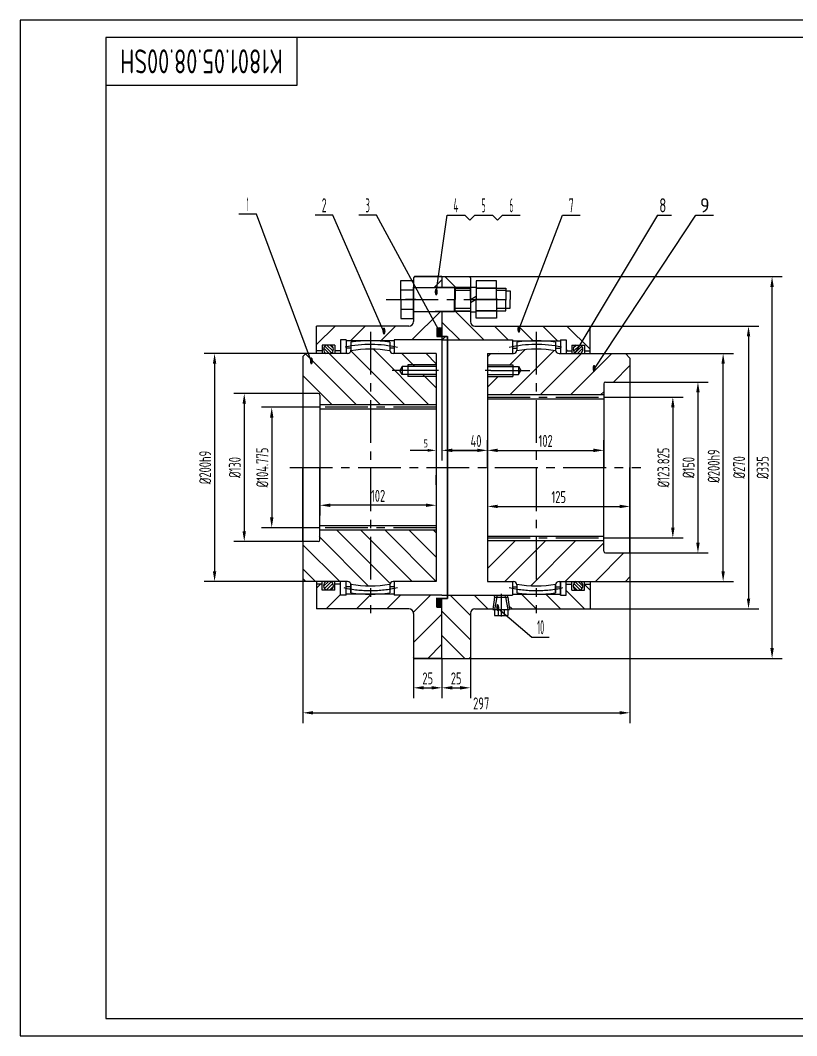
# Model space of a CAD drawing. Extents: x 0 to 1260, y -35 to 891.
# Drawn here: x 0 to 681, y 0 to 891 of the extents above; entities that cross this region are included whole.
import ezdxf
from ezdxf.enums import TextEntityAlignment as Align

# ---------------------------------------------------------------- set-up
doc = ezdxf.new("R2010")
doc.units = 0
doc.header["$LTSCALE"] = 30
doc.header["$MEASUREMENT"] = 0
for name, pattern in [('CENTER', [6.25, 5, -0.5, 0.25, -0.5]), ('F', [0.75, 0.5, -0.25]), ('G', [2, 1.25, -0.25, 0.25, -0.25])]:
    doc.linetypes.add(name, pattern=pattern)
doc.layers.get('0').update_dxf_attribs({"linetype": 'CONTINUOUS'})
doc.layers.get('DEFPOINTS').update_dxf_attribs({"linetype": 'CONTINUOUS'})
for name, color, linetype in [('01', 7, 'CONTINUOUS'), ('02', 1, 'CONTINUOUS'), ('04', 2, 'F'), ('05', 4, 'G'), ('08', 1, 'CONTINUOUS'), ('10', 1, 'CONTINUOUS'), ('11', 3, 'CONTINUOUS'), ('INTE_CENTER', 1, 'CENTER'), ('INTE_THICK', 7, 'CONTINUOUS'), ('INTE_THIN', 2, 'CONTINUOUS'), ('THICK', 7, 'CONTINUOUS'), ('THIN', 1, 'CONTINUOUS')]:
    doc.layers.add(name, color=color, linetype=linetype)
doc.styles.get("Standard").update_dxf_attribs({"font": 'isocp', "width": 0.707, "bigfont": 'intecad.shx'})
doc.dimstyles.new('INTE', dxfattribs={"dimscale": 3, "dimtxt": 3.5, "dimasz": 3, "dimexe": 3, "dimexo": 0, "dimgap": 1, "dimtad": 1, "dimdec": 3, "dimdsep": 46, "dimtxsty": 'Standard', "dimcen": 0, "dimclrd": 1, "dimclre": 1, "dimclrt": 3, "dimaunit": 1, "dimadec": 0, "dimazin": 0, "dimtfac": 1, "dimtdec": 4, "dimtofl": 0, "dimtmove": 0, "dimatfit": 0, "dimfxl": 1, "dimtzin": 0, "dimarcsym": 0})
pattern_1 = [(45, (-221.602, -132.00217), (-0.44194174, 0.44194174), []), (135, (-221.602, -132.00217), (-0.44194174, -0.44194174), [])]

# ---------------------------------------------------------------- blocks, each defined once
blk = doc.blocks.new('*D128')
at = {"layer": '08', "color": 1, "lineweight": -2, "transparency": 16777216}
for p, q in [((394, 666.07), (668.73, 666.07)), ((659.73, 340.07), (659.73, 657.07)), ((384.5, 331.07), (668.73, 331.07))]:
    blk.add_line(p, q, dxfattribs=at)
at = {"layer": '08', "color": 1, "transparency": 16777216}
for points in [[(658.23, 657.07), (661.23, 657.07), (659.73, 666.07)], [(658.23, 340.07), (661.23, 340.07), (659.73, 331.07)]]:
    blk.add_solid(points, dxfattribs=at)
at = {"layer": 'DEFPOINTS', "color": 0, "transparency": 16777216}
for p in [(394, 666.07), (659.73, 666.07), (384.5, 331.07)]:
    blk.add_point(p, dxfattribs=at)
at = {"layer": '08', "color": 3, "transparency": 16777216, "insert": (651.48, 498.57), "char_height": 10.5, "attachment_point": 5, "rotation": 90}
blk.add_mtext('%%C335', dxfattribs=at)
blk = doc.blocks.new('*D129')
at = {"layer": '08', "color": 1, "lineweight": -2, "transparency": 16777216}
for p, q in [((500, 622.57), (648.08, 622.57)), ((639.08, 613.57), (639.08, 383.57)), ((500, 374.57), (648.08, 374.57))]:
    blk.add_line(p, q, dxfattribs=at)
at = {"layer": '08', "color": 1, "transparency": 16777216}
for points in [[(637.58, 613.57), (640.58, 613.57), (639.08, 622.57)], [(637.58, 383.57), (640.58, 383.57), (639.08, 374.57)]]:
    blk.add_solid(points, dxfattribs=at)
at = {"layer": 'DEFPOINTS', "color": 0, "transparency": 16777216}
for p in [(500, 622.57), (500, 374.57), (639.08, 374.57)]:
    blk.add_point(p, dxfattribs=at)
at = {"layer": '08', "color": 3, "transparency": 16777216, "insert": (630.83, 498.72), "char_height": 10.5, "attachment_point": 5, "rotation": 90}
blk.add_mtext('%%c270', dxfattribs=at)
blk = doc.blocks.new('*D130')
at = {"layer": '08', "color": 1, "lineweight": -2, "transparency": 16777216}
for p, q in [((531, 598.57), (625.77, 598.57)), ((616.77, 407.57), (616.77, 589.57)), ((531, 398.57), (625.77, 398.57))]:
    blk.add_line(p, q, dxfattribs=at)
at = {"layer": '08', "color": 1, "transparency": 16777216}
for points in [[(615.27, 589.57), (618.27, 589.57), (616.77, 598.57)], [(615.27, 407.57), (618.27, 407.57), (616.77, 398.57)]]:
    blk.add_solid(points, dxfattribs=at)
at = {"layer": 'DEFPOINTS', "color": 0, "transparency": 16777216}
for p in [(531, 598.57), (616.77, 598.57), (531, 398.57)]:
    blk.add_point(p, dxfattribs=at)
at = {"layer": '08', "color": 3, "transparency": 16777216, "insert": (608.52, 499.85), "char_height": 10.5, "attachment_point": 5, "rotation": 90}
blk.add_mtext('%%c200h9', dxfattribs=at)
blk = doc.blocks.new('*D131')
at = {"layer": '08', "color": 1, "lineweight": -2, "transparency": 16777216}
for p, q in [((370, 614.66), (370, 504.63)), ((410, 498.57), (410, 522.63)), ((401, 513.63), (379, 513.63))]:
    blk.add_line(p, q, dxfattribs=at)
at = {"layer": '08', "color": 1, "transparency": 16777216}
for points in [[(379, 515.13), (379, 512.13), (370, 513.63)], [(401, 515.13), (401, 512.13), (410, 513.63)]]:
    blk.add_solid(points, dxfattribs=at)
at = {"layer": 'DEFPOINTS', "color": 0, "transparency": 16777216}
for p in [(370, 614.66), (370, 513.63), (410, 498.57)]:
    blk.add_point(p, dxfattribs=at)
at = {"layer": '08', "color": 3, "transparency": 16777216, "insert": (399.92, 521.88), "char_height": 10.5, "attachment_point": 5}
blk.add_mtext('40', dxfattribs=at)
blk = doc.blocks.new('*D132')
at = {"layer": '08', "color": 1, "lineweight": -2, "transparency": 16777216}
for p, q in [((248, 403.57), (248, 274.33)), ((535, 403.57), (535, 274.33)), ((257, 283.33), (526, 283.33))]:
    blk.add_line(p, q, dxfattribs=at)
at = {"layer": '08', "color": 1, "transparency": 16777216}
for points in [[(257, 284.83), (257, 281.83), (248, 283.33)], [(526, 284.83), (526, 281.83), (535, 283.33)]]:
    blk.add_solid(points, dxfattribs=at)
at = {"layer": 'DEFPOINTS', "color": 0, "transparency": 16777216}
for p in [(248, 403.57), (535, 403.57), (535, 283.33)]:
    blk.add_point(p, dxfattribs=at)
at = {"layer": '08', "color": 3, "transparency": 16777216, "insert": (404.5, 291.58), "char_height": 10.5, "attachment_point": 5}
blk.add_mtext('297', dxfattribs=at)
blk = doc.blocks.new('*D136')
at = {"layer": '08', "color": 1, "lineweight": -2, "transparency": 16777216}
for p, q in [((345, 340.89), (345, 296.26)), ((370, 331.07), (370, 296.26)), ((354, 305.26), (361, 305.26))]:
    blk.add_line(p, q, dxfattribs=at)
at = {"layer": '08', "color": 1, "transparency": 16777216}
for points in [[(354, 306.76), (354, 303.76), (345, 305.26)], [(361, 306.76), (361, 303.76), (370, 305.26)]]:
    blk.add_solid(points, dxfattribs=at)
at = {"layer": 'DEFPOINTS', "color": 0, "transparency": 16777216}
for p in [(345, 340.89), (370, 331.07), (370, 305.26)]:
    blk.add_point(p, dxfattribs=at)
at = {"layer": '08', "color": 3, "transparency": 16777216, "insert": (357.5, 313.51), "char_height": 10.5, "attachment_point": 5}
blk.add_mtext('25', dxfattribs=at)
blk = doc.blocks.new('*D137')
at = {"layer": '08', "color": 1, "lineweight": -2, "transparency": 16777216}
for p, q in [((263, 498.57), (263, 456.46)), ((365, 497.57), (365, 456.46)), ((356, 465.46), (272, 465.46))]:
    blk.add_line(p, q, dxfattribs=at)
at = {"layer": '08', "color": 1, "transparency": 16777216}
for points in [[(272, 466.96), (272, 463.96), (263, 465.46)], [(356, 466.96), (356, 463.96), (365, 465.46)]]:
    blk.add_solid(points, dxfattribs=at)
at = {"layer": 'DEFPOINTS', "color": 0, "transparency": 16777216}
for p in [(263, 498.57), (365, 497.57), (263, 465.46)]:
    blk.add_point(p, dxfattribs=at)
at = {"layer": '08', "color": 3, "transparency": 16777216, "insert": (314, 473.71), "char_height": 10.5, "attachment_point": 5}
blk.add_mtext('102', dxfattribs=at)
blk = doc.blocks.new('*D138')
at = {"layer": '08', "color": 1, "lineweight": -2, "transparency": 16777216}
for p, q in [((263, 551.41), (211.63, 551.41)), ((220.63, 542.41), (220.63, 454.74)), ((263, 445.74), (211.63, 445.74))]:
    blk.add_line(p, q, dxfattribs=at)
at = {"layer": '08', "color": 1, "transparency": 16777216}
for points in [[(219.13, 542.41), (222.13, 542.41), (220.63, 551.41)], [(219.13, 454.74), (222.13, 454.74), (220.63, 445.74)]]:
    blk.add_solid(points, dxfattribs=at)
at = {"layer": 'DEFPOINTS', "color": 0, "transparency": 16777216}
for p in [(263, 551.41), (220.63, 445.74), (263, 445.74)]:
    blk.add_point(p, dxfattribs=at)
at = {"layer": '08', "color": 3, "transparency": 16777216, "insert": (212.38, 498.57), "char_height": 10.5, "attachment_point": 5, "rotation": 90}
blk.add_mtext('%%c104.775', dxfattribs=at)
blk = doc.blocks.new('*D139')
at = {"layer": '08', "color": 1, "lineweight": -2, "transparency": 16777216}
for p, q in [((410, 498.57), (410, 522.63)), ((512, 498.57), (512, 522.63)), ((419, 513.63), (503, 513.63))]:
    blk.add_line(p, q, dxfattribs=at)
at = {"layer": '08', "color": 1, "transparency": 16777216}
for points in [[(419, 515.13), (419, 512.13), (410, 513.63)], [(503, 515.13), (503, 512.13), (512, 513.63)]]:
    blk.add_solid(points, dxfattribs=at)
at = {"layer": 'DEFPOINTS', "color": 0, "transparency": 16777216}
for p in [(512, 513.63), (410, 498.57), (512, 498.57)]:
    blk.add_point(p, dxfattribs=at)
at = {"layer": '08', "color": 3, "transparency": 16777216, "insert": (461, 521.88), "char_height": 10.5, "attachment_point": 5}
blk.add_mtext('102', dxfattribs=at)
blk = doc.blocks.new('*D140')
at = {"layer": '08', "color": 1, "lineweight": -2, "transparency": 16777216}
for p, q in [((252.81, 598.57), (161.49, 598.57)), ((170.49, 589.57), (170.49, 407.57)), ((252.81, 398.57), (161.49, 398.57))]:
    blk.add_line(p, q, dxfattribs=at)
at = {"layer": '08', "color": 1, "transparency": 16777216}
for points in [[(168.99, 589.57), (171.99, 589.57), (170.49, 598.57)], [(168.99, 407.57), (171.99, 407.57), (170.49, 398.57)]]:
    blk.add_solid(points, dxfattribs=at)
at = {"layer": 'DEFPOINTS', "color": 0, "transparency": 16777216}
for p in [(252.81, 598.57), (170.49, 398.57), (252.81, 398.57)]:
    blk.add_point(p, dxfattribs=at)
at = {"layer": '08', "color": 3, "transparency": 16777216, "insert": (162.24, 498.57), "char_height": 10.5, "attachment_point": 5, "rotation": 90}
blk.add_mtext('%%c200h9', dxfattribs=at)
blk = doc.blocks.new('*D141')
at = {"layer": '08', "color": 1, "lineweight": -2, "transparency": 16777216}
for p, q in [((512, 560.41), (581.65, 560.41)), ((572.65, 551.41), (572.65, 445.74)), ((512, 436.74), (581.65, 436.74))]:
    blk.add_line(p, q, dxfattribs=at)
at = {"layer": '08', "color": 1, "transparency": 16777216}
for points in [[(571.15, 551.41), (574.15, 551.41), (572.65, 560.41)], [(571.15, 445.74), (574.15, 445.74), (572.65, 436.74)]]:
    blk.add_solid(points, dxfattribs=at)
at = {"layer": 'DEFPOINTS', "color": 0, "transparency": 16777216}
for p in [(512, 560.41), (512, 436.74), (572.65, 436.74)]:
    blk.add_point(p, dxfattribs=at)
at = {"layer": '08', "color": 3, "transparency": 16777216, "insert": (564.4, 498.57), "char_height": 10.5, "attachment_point": 5, "rotation": 90}
blk.add_mtext('%%c123.825', dxfattribs=at)
blk = doc.blocks.new('*D142')
at = {"layer": '08', "color": 1, "lineweight": -2, "transparency": 16777216}
for p, q in [((410, 498.57), (410, 455.42)), ((535, 498.57), (535, 455.42)), ((419, 464.42), (526, 464.42))]:
    blk.add_line(p, q, dxfattribs=at)
at = {"layer": '08', "color": 1, "transparency": 16777216}
for points in [[(419, 465.92), (419, 462.92), (410, 464.42)], [(526, 465.92), (526, 462.92), (535, 464.42)]]:
    blk.add_solid(points, dxfattribs=at)
at = {"layer": 'DEFPOINTS', "color": 0, "transparency": 16777216}
for p in [(410, 498.57), (535, 498.57), (535, 464.42)]:
    blk.add_point(p, dxfattribs=at)
at = {"layer": '08', "color": 3, "transparency": 16777216, "insert": (472.5, 472.68), "char_height": 10.5, "attachment_point": 5}
blk.add_mtext('125', dxfattribs=at)
blk = doc.blocks.new('*D143')
at = {"layer": '08', "color": 1, "lineweight": -2, "transparency": 16777216}
for p, q in [((370, 331.07), (370, 296.26)), ((395, 332.07), (395, 296.26)), ((379, 305.26), (386, 305.26))]:
    blk.add_line(p, q, dxfattribs=at)
at = {"layer": '08', "color": 1, "transparency": 16777216}
for points in [[(379, 306.76), (379, 303.76), (370, 305.26)], [(386, 306.76), (386, 303.76), (395, 305.26)]]:
    blk.add_solid(points, dxfattribs=at)
at = {"layer": 'DEFPOINTS', "color": 0, "transparency": 16777216}
for p in [(370, 331.07), (395, 332.07), (395, 305.26)]:
    blk.add_point(p, dxfattribs=at)
at = {"layer": '08', "color": 3, "transparency": 16777216, "insert": (382.5, 313.51), "char_height": 10.5, "attachment_point": 5}
blk.add_mtext('25', dxfattribs=at)
blk = doc.blocks.new('*D144')
at = {"layer": '08', "color": 1, "lineweight": -2, "transparency": 16777216}
for p, q in [((535, 573.57), (603.68, 573.57)), ((594.68, 564.57), (594.68, 432.57)), ((535, 423.57), (603.68, 423.57))]:
    blk.add_line(p, q, dxfattribs=at)
at = {"layer": '08', "color": 1, "transparency": 16777216}
for points in [[(593.18, 564.57), (596.18, 564.57), (594.68, 573.57)], [(593.18, 432.57), (596.18, 432.57), (594.68, 423.57)]]:
    blk.add_solid(points, dxfattribs=at)
at = {"layer": 'DEFPOINTS', "color": 0, "transparency": 16777216}
for p in [(535, 573.57), (535, 423.57), (594.68, 423.57)]:
    blk.add_point(p, dxfattribs=at)
at = {"layer": '08', "color": 3, "transparency": 16777216, "insert": (586.43, 498.57), "char_height": 10.5, "attachment_point": 5, "rotation": 90}
blk.add_mtext('%%c150', dxfattribs=at)
blk = doc.blocks.new('*D145')
at = {"layer": '08', "color": 1, "lineweight": -2, "transparency": 16777216}
for p, q in [((248, 563.57), (187.52, 563.57)), ((196.52, 554.57), (196.52, 442.57)), ((248, 433.57), (187.52, 433.57))]:
    blk.add_line(p, q, dxfattribs=at)
at = {"layer": '08', "color": 1, "transparency": 16777216}
for points in [[(195.02, 554.57), (198.02, 554.57), (196.52, 563.57)], [(195.02, 442.57), (198.02, 442.57), (196.52, 433.57)]]:
    blk.add_solid(points, dxfattribs=at)
at = {"layer": 'DEFPOINTS', "color": 0, "transparency": 16777216}
for p in [(248, 563.57), (196.52, 433.57), (248, 433.57)]:
    blk.add_point(p, dxfattribs=at)
at = {"layer": '08', "color": 3, "transparency": 16777216, "insert": (188.27, 498.57), "char_height": 10.5, "attachment_point": 5, "rotation": 90}
blk.add_mtext('%%c130', dxfattribs=at)
blk = doc.blocks.new('*U158', base_point=(251.96, 168.31))
at = {"layer": '01'}
for p, q in [((251.96, 168.31), (251.96, 182.31)), ((195.96, 168.31), (251.96, 168.31))]:
    blk.add_line(p, q, dxfattribs=at)
blk = doc.blocks.new('*U159')
at = {"layer": '04'}
blk.add_blockref('*U158', (0, 0), dxfattribs=at)
blk = doc.blocks.new('*U160')
at = {"layer": '01'}
for points in [[(415, 292), (25, 292)], [(25, 292), (25, 5)], [(415, 5), (415, 292)], [(25, 5), (415, 5)]]:
    blk.add_lwpolyline(points, dxfattribs=at)
at = {"layer": '02'}
for points in [[(420, 297), (0, 297)], [(0, 297), (0, 0)], [(420, 0), (420, 297)], [(0, 0), (420, 0)]]:
    blk.add_lwpolyline(points, dxfattribs=at)

msp = doc.modelspace()

# ---------------------------------------------------------------- hatches: boundary and pattern name
at = {"layer": '08'}
h = msp.add_hatch(dxfattribs=at)
h.set_pattern_fill('ANSI31', color=256, scale=150, style=0)
h.set_pattern_definition([(45, (-173.86, -119.142), (-13.25825, 13.25825), [])])
h.paths.add_polyline_path([(365.4968, 621.074), (366.3733, 621.074), (358.5121, 635.5232), (344.9968, 635.5232), (344.9968, 635.2141), (344.9968, 626.574, -0.41421356), (340.9968, 622.574), (259.9968, 622.574), (259.9968, 601.074), (264.9968, 601.074), (264.9968, 606.074), (275.9968, 606.074), (275.9968, 601.074), (280.9968, 601.074), (280.9968, 610.574), (285.9968, 610.574), (285.9968, 609.774), (327.9968, 609.774), (327.9968, 610.574), (369.9968, 610.574), (374.4968, 610.574), (374.4968, 613.574), (365.4968, 613.574)])
h.paths.add_polyline_path([(344.9968, 660.3652), (347.087, 656.5232), (365.6561, 656.5232), (366.9866, 666.074), (345.9968, 666.074), (344.9968, 665.074)])
h.paths.add_polyline_path([(369.9968, 635.5232), (364.0157, 635.5232), (358.5121, 635.5232), (366.3733, 621.074), (369.9968, 621.074)], flags=17)
h.paths.add_polyline_path([(365.6561, 656.5232), (369.9968, 656.5232), (369.9968, 666.074), (366.9866, 666.074)])
h.paths.add_polyline_path([(316.9479, 614.8033), (321.6889, 614.8033), (321.6889, 620.9571), (316.9479, 620.9571)], flags=24)
h = msp.add_hatch(dxfattribs=at)
h.set_pattern_fill('ANSI31', color=256, scale=120, angle=90, style=0)
h.set_pattern_definition([(135, (-199.86, -119.142), (-10.6066, -10.6066), [])])
h.paths.add_polyline_path([(374.9968, 613.574), (374.9968, 610.574), (431.9968, 610.574), (431.9968, 609.774), (473.9968, 609.774), (473.9968, 610.574), (478.9968, 610.574), (478.9968, 601.074), (483.9968, 601.074), (483.9968, 606.074), (494.9968, 606.074), (494.9968, 601.074), (499.9968, 601.074), (499.9968, 622.574), (398.9968, 622.574, -0.41421356), (394.9968, 626.574), (394.9968, 635.5232), (369.9968, 635.5232), (369.9968, 613.574), (374.4968, 613.574)])
h.paths.add_polyline_path([(394.9968, 656.5232), (394.9968, 656.8324), (394.9968, 665.074), (393.9968, 666.074), (369.9968, 666.074), (369.9968, 656.5232)])
h = msp.add_hatch(dxfattribs=at)
h.set_pattern_fill('ANSI37', color=256, scale=5, style=0)
h.set_pattern_definition(pattern_1)
h.paths.add_polyline_path([(365.4968, 620.2241), (365.4968, 614.6856, 0.35390335), (369.9968, 614.6627), (369.9968, 620.247, 0.35390335)])
h.paths.add_polyline_path([(366.077, 613.4641), (370.818, 613.4641), (370.818, 619.6179), (366.077, 619.6179)], flags=9)
h = msp.add_hatch(dxfattribs=at)
h.set_pattern_fill('ANSI31', color=256, scale=120, angle=90, style=0)
h.paths.add_polyline_path([(307.1968, 602.374, 0.04130694), (290.1337, 600.9619, -0.35523806), (287.1968, 598.574), (250.4968, 598.574), (247.9968, 596.074), (247.9968, 559.374), (261.4968, 559.374, -0.41421356), (262.9968, 557.874), (262.9968, 553.5895), (307.1968, 553.5895)])
h.paths.add_polyline_path([(364.9968, 578.574), (339.9968, 578.574), (339.9968, 580.074), (334.9968, 580.074), (332.9761, 583.574), (334.9968, 587.074), (339.9968, 587.074), (339.9968, 588.574), (364.9968, 588.574), (364.9968, 598.574), (327.1968, 598.574, -0.35523806), (324.2599, 600.9619, 0.04130694), (307.1968, 602.374), (307.1968, 553.5895), (364.9968, 553.5895)])
h.paths.add_polyline_path([(307.1968, 443.5585), (262.9968, 443.5585), (262.9968, 439.274, -0.41421356), (261.4968, 437.774), (247.9968, 437.774), (247.9968, 401.074), (250.4968, 398.574), (287.1968, 398.574, -0.35523806), (290.1337, 396.186, 0.04130694), (307.1968, 394.774)])
h.paths.add_polyline_path([(364.9968, 443.5585), (307.1968, 443.5585), (307.1968, 394.774, 0.04130694), (324.2599, 396.186, -0.35523806), (327.1968, 398.574), (364.9968, 398.574)])
h.paths.add_polyline_path([(364.9968, 588.574), (339.9968, 588.574), (339.9968, 587.074), (364.9968, 587.074)], flags=16)
h.paths.add_polyline_path([(364.9968, 580.074), (339.9968, 580.074), (339.9968, 578.574), (364.9968, 578.574)], flags=17)
h.paths.add_polyline_path([(253.2469, 588.6041), (257.9879, 588.6041), (257.9879, 594.758), (253.2469, 594.758)], flags=24)
h = msp.add_hatch(dxfattribs=at)
h.set_pattern_fill('ANSI31', color=256, scale=150, style=0)
h.paths.add_polyline_path([(472.7968, 598.574, -0.35523806), (469.8599, 600.9619, 0.04130694), (452.7968, 602.374), (452.7968, 562.5895), (511.9968, 562.5895), (511.9968, 572.074, -0.41421356), (513.4968, 573.574), (534.9968, 573.574), (534.9968, 594.574), (530.9968, 598.574)])
h.paths.add_polyline_path([(452.7968, 562.5895), (452.7968, 602.374, 0.04130694), (435.7337, 600.9619, -0.35523806), (432.7968, 598.574), (409.9968, 598.574), (409.9968, 588.574), (432.2835, 588.574), (432.2835, 587.074), (437.2835, 587.074), (439.3043, 583.574), (437.2835, 580.074), (432.2835, 580.074), (432.2835, 578.574), (409.9968, 578.574), (409.9968, 562.5895)])
h.paths.add_polyline_path([(452.7968, 434.5585), (452.7968, 394.774, 0.04130694), (469.8599, 396.186, -0.35523806), (472.7968, 398.574), (530.9968, 398.574), (534.9968, 402.574), (534.9968, 423.574), (513.4968, 423.574, -0.41421356), (511.9968, 425.074), (511.9968, 434.5585)])
h.paths.add_polyline_path([(452.7968, 434.5585), (409.9968, 434.5585), (409.9968, 398.574), (432.7968, 398.574, -0.35523806), (435.7337, 396.186, 0.04130694), (452.7968, 394.774)])
h.paths.add_polyline_path([(501.3249, 582.0544), (506.0659, 582.0544), (506.0659, 588.2082), (501.3249, 588.2082)], flags=24)
h = msp.add_hatch(dxfattribs=at)
h.set_pattern_fill('ANSI31', color=256, scale=150, style=0)
h.paths.add_polyline_path([(307.1968, 374.574), (307.1968, 387.374), (285.9968, 387.374), (285.9968, 386.574), (280.9968, 386.574), (280.9968, 396.074), (275.9968, 396.074), (275.9968, 391.074), (264.9968, 391.074), (264.9968, 396.074), (259.9968, 396.074), (259.9968, 374.574)])
h.paths.add_polyline_path([(340.9968, 374.574, -0.41421356), (344.9968, 370.574), (344.9968, 332.074), (345.9968, 331.074), (369.9968, 331.074), (369.9968, 376.074), (365.4968, 376.074), (365.4968, 383.574), (369.9968, 383.574), (374.4968, 383.574), (374.4968, 386.574), (369.9968, 386.574), (327.9968, 386.574), (327.9968, 387.374), (307.1968, 387.374), (307.1968, 374.574)])
h = msp.add_hatch(dxfattribs=at)
h.set_pattern_fill('ANSI31', color=256, scale=120, angle=90, style=0)
h.paths.add_polyline_path([(398.9968, 374.574), (414.7398, 374.574), (416.2805, 384.8455), (416.5398, 386.574), (374.9968, 386.574), (374.9968, 383.574), (369.9968, 383.574), (369.9968, 331.074), (393.9968, 331.074), (394.9968, 332.074), (394.9968, 370.574, -0.41421356)])
h.paths.add_polyline_path([(452.7968, 374.574), (452.7968, 387.374), (431.9968, 387.374), (431.9968, 386.574), (427.4538, 386.574), (427.7131, 384.8455), (429.2538, 374.574)])
h.paths.add_polyline_path([(499.9968, 374.574), (499.9968, 396.074), (494.9968, 396.074), (494.9968, 391.074), (483.9968, 391.074), (483.9968, 396.074), (478.9968, 396.074), (478.9968, 386.574), (473.9968, 386.574), (473.9968, 387.374), (452.7968, 387.374), (452.7968, 374.574)])
h = msp.add_hatch(dxfattribs=at)
h.set_pattern_fill('ANSI37', color=256, scale=5, style=0)
h.set_pattern_definition(pattern_1)
h.paths.add_polyline_path([(365.4968, 376.9239, 0.35390335), (369.9968, 376.901), (369.9968, 382.4853, 0.35390335), (365.4968, 382.4624)])
at = {"layer": '10', "linetype": 'Continuous'}
h = msp.add_hatch(dxfattribs=at)
h.set_pattern_fill('_U', color=256, scale=2, angle=135, style=0, pattern_type=0)
h.set_pattern_definition([(135, (-173.8603, -119.1424), (-1.4142136, -1.4142136), [])])
h.paths.add_polyline_path([(268.3926, 606.074, 0.58555666), (268.3926, 598.574), (272.601, 598.574, 0.58555666), (272.601, 606.074)])
h = msp.add_hatch(dxfattribs=at)
h.set_pattern_fill('_U', color=256, scale=2, angle=135, style=0, pattern_type=0)
h.set_pattern_definition([(45, (933.8539, -119.1424), (1.4142136, -1.4142136), [])])
h.paths.add_polyline_path([(487.3926, 606.074, 0.58555666), (487.3926, 598.574), (491.601, 598.574, 0.58555666), (491.601, 606.074)])
h = msp.add_hatch(dxfattribs=at)
h.set_pattern_fill('_U', color=256, scale=2, angle=45, style=0, pattern_type=0)
h.set_pattern_definition([(45, (-173.8603, -119.1424), (-1.4142136, 1.4142136), [])])
h.paths.add_polyline_path([(268.3926, 391.074, -0.58555666), (268.3926, 398.574), (272.601, 398.574, -0.58555666), (272.601, 391.074)])
h = msp.add_hatch(dxfattribs=at)
h.set_pattern_fill('_U', color=256, scale=2, angle=45, style=0, pattern_type=0)
h.set_pattern_definition([(135, (933.8539, -119.1424), (1.4142136, 1.4142136), [])])
h.paths.add_polyline_path([(491.601, 391.074, 0.58555666), (491.601, 398.574), (487.3926, 398.574, 0.58555666), (487.3926, 391.074)])

# ---------------------------------------------------------------- linework, layer by layer
for p, q in [((345.9968, 666.074), (344.9968, 665.074)), ((345.9968, 666.074), (369.9968, 666.074)), ((280.9968, 610.574), (280.9968, 598.574)), ((478.9968, 610.574), (478.9968, 598.574)), ((280.9968, 386.574), (280.9968, 398.574)), ((478.9968, 386.574), (478.9968, 398.574)), ((345.9968, 331.074), (344.9968, 332.074)), ((345.9968, 331.074), (369.9968, 331.074))]:
    msp.add_line(p, q)
at = {"color": 7}
for p, q in [((275.9968, 606.074), (264.9968, 606.074)), ((264.9968, 606.074), (264.9968, 598.574)), ((275.9968, 606.074), (275.9968, 598.574)), ((483.9968, 606.074), (483.9968, 598.574)), ((483.9968, 606.074), (494.9968, 606.074)), ((494.9968, 606.074), (494.9968, 598.574)), ((264.9968, 601.074), (259.9968, 601.074)), ((280.9968, 601.074), (275.9968, 601.074)), ((478.9968, 601.074), (483.9968, 601.074)), ((494.9968, 601.074), (499.9968, 601.074)), ((511.9968, 572.074), (511.9968, 498.574)), ((262.9968, 562.074), (262.9968, 498.574)), ((262.9968, 435.074), (262.9968, 498.574)), ((511.9968, 425.074), (511.9968, 498.574)), ((264.9968, 396.074), (259.9968, 396.074)), ((264.9968, 391.074), (264.9968, 398.574)), ((275.9968, 391.074), (275.9968, 398.574)), ((280.9968, 396.074), (275.9968, 396.074)), ((478.9968, 396.074), (483.9968, 396.074)), ((483.9968, 391.074), (483.9968, 398.574)), ((494.9968, 391.074), (494.9968, 398.574)), ((494.9968, 396.074), (499.9968, 396.074)), ((499.9968, 398.574), (499.9968, 374.574)), ((275.9968, 391.074), (264.9968, 391.074)), ((483.9968, 391.074), (494.9968, 391.074))]:
    msp.add_line(p, q, dxfattribs=at)
at = {"color": 1, "linetype": 'ByBlock'}
for p, q in [((357.4968, 513.6277), (342.266, 513.6277)), ((364.9968, 513.6327), (364.9968, 505.2201)), ((369.9968, 513.6327), (369.9968, 505.2201)), ((377.4968, 513.6277), (403.9968, 513.6277)), ((364.9968, 483.5152), (364.9968, 491.9278))]:
    msp.add_line(p, q, dxfattribs=at)
for points in [[(357.4968, 514.8777), (357.4968, 512.3777), (364.9968, 513.6277)], [(377.4968, 514.8777), (377.4968, 512.3777), (369.9968, 513.6277)], [(402.594, 514.8777), (402.594, 512.3777), (410.094, 513.6277)]]:
    msp.add_solid(points, dxfattribs=at)
at = {"layer": '01'}
for p, q in [((333.9968, 662.7882), (344.9968, 662.7882)), ((333.9968, 646.0232), (333.9968, 662.7882)), ((344.9968, 665.074), (344.9968, 646.0232)), ((344.9968, 662.7882), (344.9968, 646.0232)), ((394.9968, 665.074), (394.9968, 646.0232)), ((417.9968, 662.4982), (399.9968, 662.4982)), ((399.9968, 662.4982), (399.9968, 646.0232)), ((417.9968, 646.0232), (417.9968, 662.4982)), ((333.9968, 654.4232), (344.9968, 654.4232)), ((344.9968, 646.0232), (344.9968, 656.8324)), ((344.9968, 656.5232), (380.9779, 656.5232)), ((394.9968, 656.5232), (364.0157, 656.5232)), ((380.9779, 656.5232), (381.4779, 656.0232)), ((380.9779, 656.5232), (380.9779, 646.0232)), ((381.4779, 656.0232), (381.4779, 646.0232)), ((381.4779, 656.0232), (394.9968, 656.0232)), ((394.9968, 656.8324), (399.9968, 656.8324)), ((394.9968, 646.0232), (394.9968, 656.8324)), ((399.9968, 656.8324), (399.9968, 646.0232)), ((417.9968, 656.0232), (399.9968, 656.0232)), ((399.9968, 656.0232), (425.9968, 656.0232)), ((425.9968, 656.0232), (425.9968, 646.0232)), ((425.9968, 653.5232), (429.9968, 653.5232)), ((429.9968, 653.5232), (429.9968, 646.0232)), ((333.9968, 646.0232), (333.9968, 629.2582)), ((344.9968, 629.2582), (344.9968, 646.0232)), ((344.9968, 646.0232), (344.9968, 635.2141)), ((380.9779, 635.5232), (380.9779, 646.0232)), ((381.4779, 636.0232), (381.4779, 646.0232)), ((394.9968, 646.0232), (399.9968, 648.91)), ((394.9968, 646.0232), (394.9968, 635.2141)), ((399.9968, 646.0232), (394.9968, 643.1365)), ((399.9968, 629.5482), (399.9968, 646.0232)), ((399.9968, 635.2141), (399.9968, 646.0232)), ((417.9968, 646.0232), (417.9968, 629.5482)), ((425.9968, 636.0232), (425.9968, 646.0232)), ((429.9968, 638.5232), (429.9968, 646.0232)), ((333.9968, 637.6232), (344.9968, 637.6232)), ((344.9968, 636.0232), (344.9968, 626.574)), ((344.9968, 635.5232), (380.9779, 635.5232)), ((394.9968, 635.5232), (364.0157, 635.5232)), ((369.9968, 635.5232), (369.9968, 613.574)), ((380.9779, 635.5232), (381.4779, 636.0232)), ((381.4779, 636.0232), (394.9968, 636.0232)), ((394.9968, 636.0232), (394.9968, 626.574)), ((394.9968, 635.2141), (399.9968, 635.2141)), ((417.9968, 636.0232), (399.9968, 636.0232)), ((399.9968, 636.0232), (425.9968, 636.0232)), ((425.9968, 638.5232), (429.9968, 638.5232)), ((333.9968, 629.2582), (344.9968, 629.2582)), ((417.9968, 629.5482), (399.9968, 629.5482)), ((365.4968, 621.074), (365.4968, 613.574)), ((409.9968, 598.574), (409.9968, 398.574)), ((365.4968, 376.074), (365.4968, 383.574)), ((369.9968, 331.074), (369.9968, 383.574))]:
    msp.add_line(p, q, dxfattribs=at)
at = {"layer": '01', "color": 7, "linetype": 'Continuous'}
for p, q in [((259.9968, 598.574), (259.9968, 622.574)), ((499.9968, 598.574), (499.9968, 622.574)), ((250.4968, 598.574), (247.9968, 596.074)), ((247.9968, 596.074), (247.9968, 401.074)), ((513.4968, 573.574), (534.9968, 573.574)), ((534.9968, 573.574), (534.9968, 498.574)), ((247.9968, 563.574), (247.9968, 498.574)), ((261.4968, 563.574), (247.9968, 563.574)), ((409.9968, 562.5895), (511.9968, 562.5895)), ((364.9968, 553.5895), (262.9968, 553.5895)), ((409.9968, 558.824), (511.9968, 558.824)), ((364.9968, 549.824), (262.9968, 549.824)), ((247.9968, 433.574), (247.9968, 498.574)), ((534.9968, 423.574), (534.9968, 498.574)), ((364.9968, 447.324), (262.9968, 447.324)), ((364.9968, 443.5585), (262.9968, 443.5585)), ((409.9968, 438.324), (511.9968, 438.324)), ((261.4968, 433.574), (247.9968, 433.574)), ((409.9968, 434.5585), (511.9968, 434.5585)), ((513.4968, 423.574), (534.9968, 423.574)), ((247.9968, 401.074), (250.4968, 398.574)), ((259.9968, 398.574), (259.9968, 374.574)), ((499.9968, 398.574), (499.9968, 374.574))]:
    msp.add_line(p, q, dxfattribs=at)
for centre, start, end in [((513.4968, 572.074), 90, 180), ((261.4968, 562.074), 0, 90), ((261.4968, 435.074), 270, 0), ((513.4968, 425.074), 180, 270)]:
    msp.add_arc(centre, 1.5, start, end, dxfattribs=at)
at = {"layer": '02'}
for p, q in [((207.3055, 720.9315), (191.8055, 720.9315)), ((255.4622, 591.446), (207.3055, 720.9315)), ((274.3968, 719.9855), (258.8968, 719.9855)), ((319.1632, 617.6452), (274.3968, 719.9855)), ((312.5602, 719.9855), (297.0602, 719.9855)), ((369.1296, 616.0077), (312.5602, 719.9855)), ((365.0304, 652.0315), (374.4968, 719.9855)), ((374.4968, 719.9855), (389.9968, 719.9855)), ((389.9968, 719.9855), (394.4162, 715.5661)), ((394.4162, 715.5661), (398.8356, 719.9855)), ((398.8356, 719.9855), (414.3356, 719.9855)), ((414.3356, 719.9855), (418.755, 715.5661)), ((418.755, 715.5661), (423.1745, 719.9855)), ((423.1745, 719.9855), (438.6745, 719.9855)), ((437.5372, 619.2826), (475.7097, 719.9855)), ((475.7097, 719.9855), (491.2097, 719.9855)), ((503.5402, 584.8962), (592.9478, 719.9855)), ((559.3044, 719.9855), (571.5547, 719.9855)), ((592.9478, 719.9855), (608.4478, 719.9855)), ((394.9968, 654.0232), (381.4779, 654.0232)), ((425.9968, 654.0232), (417.9968, 654.0232)), ((394.9968, 638.0232), (381.4779, 638.0232)), ((425.9968, 638.0232), (417.9968, 638.0232)), ((418.9426, 375.0526), (448.9077, 349.7045)), ((448.6105, 349.7045), (464.1105, 349.7045))]:
    msp.add_line(p, q, dxfattribs=at)
at = {"layer": '05'}
for p, q in [((320.9451, 646.0232), (341.0485, 646.0232)), ((329.274, 646.0232), (428.7033, 646.0232)), ((347.0935, 646.0232), (337.9011, 646.0232)), ((392.9001, 646.0232), (402.0925, 646.0232)), ((419.0485, 646.0232), (398.9451, 646.0232)), ((307.1968, 617.7372), (307.1968, 370.8169)), ((452.7968, 617.7372), (452.7968, 370.8169)), ((409.9968, 560.4115), (511.9968, 560.4115)), ((364.9968, 551.4115), (262.9968, 551.4115)), ((236.53, 498.574), (544.6215, 498.574)), ((364.9968, 445.7365), (262.9968, 445.7365)), ((409.9968, 436.7365), (511.9968, 436.7365))]:
    msp.add_line(p, q, dxfattribs=at)
at = {"layer": '08'}
msp.add_line((559.3044, 719.9855), (486.7227, 599.0385), dxfattribs=at)
for centre, start, end in [((367.7609, 617.4548), 51.3135025, 129.2696712), ((367.7609, 617.4548), 230.7303288, 308.6864975), ((367.7609, 379.6931), 51.3135025, 129.2696712), ((367.7609, 379.6931), 230.7303288, 308.6864975)]:
    msp.add_arc(centre, 3.577, start, end, dxfattribs=at)
at = {"layer": '10'}
for p, q in [((416.2805, 384.8455), (416.5398, 386.574)), ((427.7131, 384.8455), (427.4538, 386.574))]:
    msp.add_line(p, q, dxfattribs=at)
at = {"layer": 'DEFPOINTS', "color": 0, "linetype": 'ByBlock'}
for p in [(369.9968, 613.574), (364.9968, 513.6327), (364.9968, 512.7201), (369.9968, 513.6327), (412.9968, 498.574), (369.9968, 383.574), (369.9968, 383.574), (369.9968, 383.574)]:
    msp.add_point(p, dxfattribs=at)
at = {"layer": 'INTE_CENTER', "linetype": 'CENTER'}
for p, q in [((366.8528, 583.574), (326.1892, 583.574)), ((412.9968, 583.574), (408.0139, 583.574)), ((412.9968, 583.574), (447.1857, 583.574))]:
    msp.add_line(p, q, dxfattribs=at)
for centre, start, end in [((307.1968, 498.574), 77.1981209, 101.8454336), ((452.7968, 498.574), 78.1545664, 102.8018791), ((452.7968, 498.574), 78.1545664, 102.8018791), ((307.1968, 498.574), 257.4788834, 282.8018791), ((452.7968, 498.574), 257.1981209, 282.5211166)]:
    msp.add_arc(centre, 108, start, end, dxfattribs=at)
at = {"layer": 'INTE_THICK'}
for p, q in [((345.9968, 666.074), (344.9968, 665.074)), ((369.9968, 666.074), (345.9968, 666.074)), ((369.9968, 666.074), (393.9968, 666.074)), ((369.9968, 666.074), (369.9968, 656.5232)), ((393.9968, 666.074), (394.9968, 665.074)), ((340.9968, 622.574), (259.9968, 622.574)), ((365.4968, 621.074), (369.9968, 621.074)), ((398.9968, 622.574), (444.0686, 622.574)), ((398.9968, 622.574), (499.9968, 622.574)), ((285.9968, 610.574), (280.9968, 610.574)), ((285.9968, 610.574), (285.9968, 598.574)), ((327.9968, 609.774), (285.9968, 609.774)), ((369.9968, 610.574), (327.9968, 610.574)), ((327.9968, 610.574), (327.9968, 598.574)), ((365.4968, 613.574), (374.9968, 613.574)), ((374.4968, 613.574), (365.4968, 613.574)), ((369.9968, 610.574), (374.4968, 610.574)), ((374.4968, 613.574), (374.4968, 383.574)), ((374.9968, 613.574), (374.9968, 383.574)), ((374.9968, 610.574), (431.9968, 610.574)), ((431.9968, 610.574), (431.9968, 598.574)), ((431.9968, 610.574), (431.9968, 598.574)), ((431.9968, 609.774), (473.9968, 609.774)), ((431.9968, 609.774), (473.9968, 609.774)), ((473.9968, 610.574), (473.9968, 598.574)), ((473.9968, 610.574), (478.9968, 610.574)), ((290.1968, 603.374), (285.9968, 603.374)), ((327.9968, 603.374), (324.1968, 603.374)), ((364.9968, 598.574), (364.9968, 398.574)), ((431.9968, 603.374), (435.7968, 603.374)), ((431.9968, 603.374), (435.7968, 603.374)), ((469.7968, 603.374), (473.9968, 603.374)), ((469.7968, 603.374), (473.9968, 603.374)), ((530.9968, 598.574), (534.9968, 594.574)), ((334.9968, 587.074), (332.9761, 583.574)), ((334.9968, 580.074), (332.9761, 583.574)), ((437.2835, 587.074), (439.3043, 583.574)), ((437.2835, 580.074), (439.3043, 583.574)), ((534.9968, 402.574), (530.9968, 398.574)), ((285.9968, 386.574), (285.9968, 398.574)), ((290.1968, 393.774), (285.9968, 393.774)), ((290.1968, 393.774), (285.9968, 393.774)), ((327.9968, 393.774), (324.1968, 393.774)), ((327.9968, 398.574), (327.9968, 386.574)), ((431.9968, 398.574), (431.9968, 386.574)), ((431.9968, 393.774), (435.7968, 393.774)), ((469.7968, 393.774), (473.9968, 393.774)), ((469.7968, 393.774), (473.9968, 393.774)), ((469.7968, 393.774), (473.9968, 393.774)), ((473.9968, 398.574), (473.9968, 386.574)), ((473.9968, 386.574), (473.9968, 398.574)), ((285.9968, 386.574), (280.9968, 386.574)), ((327.9968, 387.374), (285.9968, 387.374)), ((369.9968, 386.574), (327.9968, 386.574)), ((374.4968, 383.574), (364.9968, 383.574)), ((369.9968, 383.574), (364.9968, 383.574)), ((369.9968, 383.574), (364.9968, 383.574)), ((365.4968, 383.574), (374.9968, 383.574)), ((369.9968, 386.574), (374.4968, 386.574)), ((369.9968, 383.574), (374.9968, 383.574)), ((369.9968, 383.574), (374.9968, 383.574)), ((374.9968, 386.574), (431.9968, 386.574)), ((418.3029, 384.8455), (418.626, 386.574)), ((425.6907, 384.8455), (425.3676, 386.574)), ((431.9968, 387.374), (473.9968, 387.374)), ((473.9968, 386.574), (478.9968, 386.574)), ((307.1968, 374.574), (259.9968, 374.574)), ((340.9968, 374.574), (307.1968, 374.574)), ((365.4968, 376.074), (369.9968, 376.074)), ((398.9968, 374.574), (414.7398, 374.574)), ((429.2538, 374.574), (452.7968, 374.574)), ((452.7968, 374.574), (499.9968, 374.574)), ((344.9968, 370.574), (344.9968, 332.074)), ((394.9968, 370.574), (394.9968, 332.074)), ((345.9968, 331.074), (344.9968, 332.074)), ((369.9968, 331.074), (345.9968, 331.074)), ((369.9968, 331.074), (393.9968, 331.074)), ((393.9968, 331.074), (394.9968, 332.074))]:
    msp.add_line(p, q, dxfattribs=at)
at = {"layer": 'INTE_THICK', "linetype": 'ByBlock'}
for p, q in [((339.9968, 588.574), (339.9968, 578.574)), ((432.2835, 588.574), (432.2835, 578.574)), ((534.9968, 594.574), (534.9968, 402.574)), ((334.9968, 587.074), (334.9968, 580.074)), ((437.2835, 587.074), (437.2835, 580.074)), ((290.1968, 395.574), (290.1968, 388.6811)), ((324.1968, 395.574), (324.1968, 388.6811)), ((435.7968, 395.574), (435.7968, 388.6811)), ((469.7968, 395.574), (469.7968, 388.6811)), ((469.7968, 395.574), (469.7968, 388.6811))]:
    msp.add_line(p, q, dxfattribs=at)
at = {"layer": 'INTE_THICK'}
for centre, radius, start, end in [((340.9968, 626.574), 4, 270, 360), ((398.9968, 626.574), 4, 180, 270), ((270.4968, 602.324), 4.3, 119.2972192, 240.7027808), ((270.4968, 602.324), 4.3, 299.2972192, 60.7027808), ((489.4968, 602.324), 4.3, 119.2972192, 240.7027808), ((489.4968, 602.324), 4.3, 299.2972192, 60.7027808), ((270.4968, 394.824), 4.3, 119.2972192, 240.7027808), ((270.4968, 394.824), 4.3, 299.2972192, 60.7027808), ((287.1968, 395.574), 3, 360, 90), ((327.1968, 395.574), 3, 90, 180), ((432.7968, 395.574), 3, 0, 90), ((472.7968, 395.574), 3, 90, 180), ((472.7968, 395.574), 3, 90, 180), ((489.4968, 394.824), 4.3, 119.2972192, 240.7027808), ((489.4968, 394.824), 4.3, 299.2972192, 60.7027808), ((307.1968, 498.574), 111.2, 261.2062696, 278.7937304), ((452.7968, 498.574), 111.2, 261.2062696, 278.7937304), ((340.9968, 370.574), 4, 360, 90), ((398.9968, 370.574), 4, 90, 180)]:
    msp.add_arc(centre, radius, start, end, dxfattribs=at)
at = {"layer": 'INTE_THICK', "color": 7}
for centre, start, end in [((307.1968, 498.574), 80.5385258, 99.4614742), ((452.7968, 498.574), 80.5385258, 99.4614742), ((452.7968, 498.574), 80.5385258, 99.4614742), ((307.1968, 498.574), 260.5385258, 279.4614742), ((452.7968, 498.574), 260.5385258, 279.4614742)]:
    msp.add_arc(centre, 103.8, start, end, dxfattribs=at)
at = {"layer": 'INTE_THIN', "color": 1, "linetype": 'CENTER'}
msp.add_line((421.9968, 387.7328), (421.9968, 367.7303), dxfattribs=at)
at = {"layer": 'THICK', "color": 7}
for p, q in [((290.1968, 608.4668), (290.1968, 601.574)), ((324.1968, 608.4668), (324.1968, 601.574)), ((435.7968, 608.4668), (435.7968, 601.574)), ((435.7968, 608.4668), (435.7968, 601.574)), ((469.7968, 608.4668), (469.7968, 601.574)), ((469.7968, 608.4668), (469.7968, 601.574)), ((287.1968, 598.574), (250.4968, 598.574)), ((364.9968, 598.574), (327.1968, 598.574)), ((409.9968, 598.574), (432.7968, 598.574)), ((419.9968, 600.574), (419.9968, 600.574)), ((472.7968, 598.574), (530.9968, 598.574)), ((287.1968, 398.574), (250.4968, 398.574)), ((290.1968, 388.6811), (290.1968, 395.574)), ((364.9968, 398.574), (327.1968, 398.574)), ((409.9968, 398.574), (432.7968, 398.574)), ((469.7968, 388.6811), (469.7968, 395.574)), ((472.7968, 398.574), (530.9968, 398.574)), ((416.2805, 384.8455), (427.7131, 384.8455)), ((414.6305, 373.8455), (429.3631, 373.8455)), ((416.2468, 373.8455), (416.2468, 368.8455)), ((416.2468, 368.8455), (427.7468, 368.8455)), ((419.3968, 373.8455), (419.3968, 368.8455)), ((424.5968, 373.8455), (424.5968, 368.8455)), ((427.7468, 373.8455), (427.7468, 368.8455))]:
    msp.add_line(p, q, dxfattribs=at)
at = {"layer": 'THICK'}
for p, q in [((416.2805, 384.8455), (414.6305, 373.8455)), ((427.7131, 384.8455), (429.3631, 373.8455))]:
    msp.add_line(p, q, dxfattribs=at)
at = {"layer": 'THICK', "color": 7}
for centre, radius, start, end in [((307.1968, 498.574), 111.2, 81.2062696, 98.7937304), ((452.7968, 498.574), 111.2, 81.2062696, 98.7937304), ((452.7968, 498.574), 111.2, 81.2062696, 98.7937304), ((287.1968, 601.574), 3, 270, 360), ((327.1968, 601.574), 3, 180, 270), ((432.7968, 601.574), 3, 270, 0), ((432.7968, 601.574), 3, 270, 360), ((472.7968, 601.574), 3, 180, 270), ((472.7968, 601.574), 3, 180, 270), ((287.1968, 395.574), 3, 0, 90), ((472.7968, 395.574), 3, 90, 180)]:
    msp.add_arc(centre, radius, start, end, dxfattribs=at)
at = {"layer": 'THIN'}
for p, q in [((364.9968, 588.574), (339.9968, 588.574)), ((409.9968, 588.574), (432.2835, 588.574)), ((364.9968, 578.574), (339.9968, 578.574)), ((409.9968, 578.574), (432.2835, 578.574)), ((418.3029, 384.8455), (416.2468, 373.8455)), ((425.6907, 384.8455), (427.7468, 373.8455))]:
    msp.add_line(p, q, dxfattribs=at)
at = {"layer": 'THIN', "color": 7}
for p, q in [((364.9968, 587.074), (334.9968, 587.074)), ((364.9968, 580.074), (334.9968, 580.074)), ((409.9968, 587.074), (437.2835, 587.074)), ((409.9968, 580.074), (437.2835, 580.074))]:
    msp.add_line(p, q, dxfattribs=at)

# ---------------------------------------------------------------- block references
at = {"layer": '08', "xscale": 3, "yscale": 3, "zscale": 3}
msp.add_blockref('*U160', (0, 0), dxfattribs=at)
at = {"layer": '08', "xscale": 3, "yscale": 3}
msp.add_blockref('*U159', (243, 834), dxfattribs=at)

# ---------------------------------------------------------------- texts
at = {"color": 3, "linetype": 'ByBlock', "insert": (355.7788, 519.6842), "char_height": 7, "attachment_point": 5}
msp.add_mtext('5', dxfattribs=at)
at = {"layer": '02', "width": 0.605172}
for p, p2 in [((363.5304, 649.5315), (366.5304, 649.5315)), ((317.6632, 615.1452), (320.6632, 615.1452)), ((366.4916, 613.5077), (369.4916, 613.5077)), ((436.0372, 616.7826), (439.0372, 616.7826)), ((253.9622, 588.946), (256.9622, 588.946)), ((502.0402, 582.3962), (505.0402, 582.3962)), ((417.4426, 372.5526), (420.4426, 372.5526))]:
    msp.add_text('●', height=5, dxfattribs=at).set_placement(p, p2, align=Align.FIT)
at = {"layer": '11', "width": 0.696129}
msp.add_text('K1801.05.08.00SH', height=21, rotation=180, dxfattribs=at).set_placement((230.3027, 865.5), (87.6973, 865.5), align=Align.FIT)
at = {"layer": '11'}
for s, height, width, p, p2 in [('1', 12.3744, 0.404, (198.6807, 723.4315), (200.4304, 723.4315)), ('2', 12.3744, 0.579452, (264.4596, 722.4855), (268.834, 722.4855)), ('3', 12.3744, 0.527686, (302.8792, 722.4855), (306.7411, 722.4855)), ('4', 12.3744, 0.554124, (380.0183, 722.4855), (384.4753, 722.4855)), ('5', 12.3744, 0.47817, (404.8359, 722.4855), (408.3354, 722.4855)), ('6', 12.3744, 0.471643, (429.1747, 722.4855), (432.6742, 722.4855)), ('7', 12.3744, 0.654965, (481.2309, 722.4855), (485.6885, 722.4855)), ('8', 12.3744, 0.899818, (560.7427, 722.4855), (566.8668, 722.4855)), ('9', 12.3744, 1.091971, (596.4982, 722.4855), (604.8975, 722.4855)), ('10', 12.37437, 0.47098, (453.5956, 352.2045), (459.7197, 352.2045))]:
    msp.add_text(s, height=height, dxfattribs=dict(at, width=width)).set_placement(p, p2, align=Align.FIT)

# ---------------------------------------------------------------- dimensions: what is measured, and where the dimension line sits
at = {"layer": '08'}
for base, p1, p2, text, picture, middle in [((659.7325, 666.074), (384.4968, 331.074), (393.9968, 666.074), '%%C335', '*D128', (659.7325, 498.574)), ((639.0764, 374.574), (499.9968, 622.574), (499.9968, 374.574), '%%c270', '*D129', (639.0764, 498.7193)), ((170.4894, 398.574), (252.8113, 598.574), (252.8113, 398.574), '%%c200h9', '*D140', (170.4894, 498.574)), ((616.7678, 598.574), (530.9968, 398.574), (530.9968, 598.574), '%%c200h9', '*D130', (616.7678, 499.8467))]:
    dim = msp.add_linear_dim(base=base, p1=p1, p2=p2, angle=90, text=text, dimstyle='INTE', dxfattribs=at)
    dim.commit()
    dim.dimension.update_dxf_attribs({"geometry": picture, "text_midpoint": middle, "dimtype": 160})
for base, p1, p2, text, picture, middle in [((369.9968, 513.6327), (409.9968, 498.574), (369.9968, 614.6627), '40', '*D131', (399.9182, 513.6327)), ((534.9968, 283.3304), (247.9968, 403.574), (534.9968, 403.574), '297', '*D132', (404.4968, 283.3304))]:
    dim = msp.add_linear_dim(base=base, p1=p1, p2=p2, text=text, dimstyle='INTE', dxfattribs=at)
    dim.commit()
    dim.dimension.update_dxf_attribs({"geometry": picture, "text_midpoint": middle, "dimtype": 160})
for base, p1, p2, text, picture, middle in [((594.6792, 423.574), (534.9968, 573.574), (534.9968, 423.574), '%%c150', '*D144', (586.4292, 498.574)), ((196.5181, 433.574), (247.9968, 563.574), (247.9968, 433.574), '%%c130', '*D145', (188.2681, 498.574)), ((572.6473, 436.7365), (511.9968, 560.4115), (511.9968, 436.7365), '%%c123.825', '*D141', (564.3963, 498.574)), ((220.6258, 445.7365), (262.9968, 551.4115), (262.9968, 445.7365), '%%c104.775', '*D138', (212.3758, 498.574))]:
    dim = msp.add_linear_dim(base=base, p1=p1, p2=p2, angle=90, text=text, dimstyle='INTE', dxfattribs=at)
    dim.commit()
    dim.dimension.update_dxf_attribs({"geometry": picture, "text_midpoint": middle})
for base, p1, p2, picture, middle in [((511.9968, 513.6277), (409.9968, 498.574), (511.9968, 498.574), '*D139', (460.9968, 521.8787)), ((534.9968, 464.424), (409.9968, 498.574), (534.9968, 498.574), '*D142', (472.4968, 472.675)), ((369.9968, 305.2594), (344.9968, 340.894), (369.9968, 331.074), '*D136', (357.4968, 313.5104)), ((394.9968, 305.2594), (369.9968, 331.074), (394.9968, 332.074), '*D143', (382.4968, 313.5104))]:
    dim = msp.add_linear_dim(base=base, p1=p1, p2=p2, dimstyle='INTE', dxfattribs=at)
    dim.commit()
    dim.dimension.update_dxf_attribs({"geometry": picture, "text_midpoint": middle})
dim = msp.add_linear_dim(base=(262.9968, 465.4606), p1=(364.9968, 497.574), p2=(262.9968, 498.574), dimstyle='INTE', dxfattribs=at)
dim.commit()
dim.dimension.update_dxf_attribs({"geometry": '*D137', "text_midpoint": (313.9968, 465.4606), "dimtype": 160})

doc.saveas('drawing.dxf')
